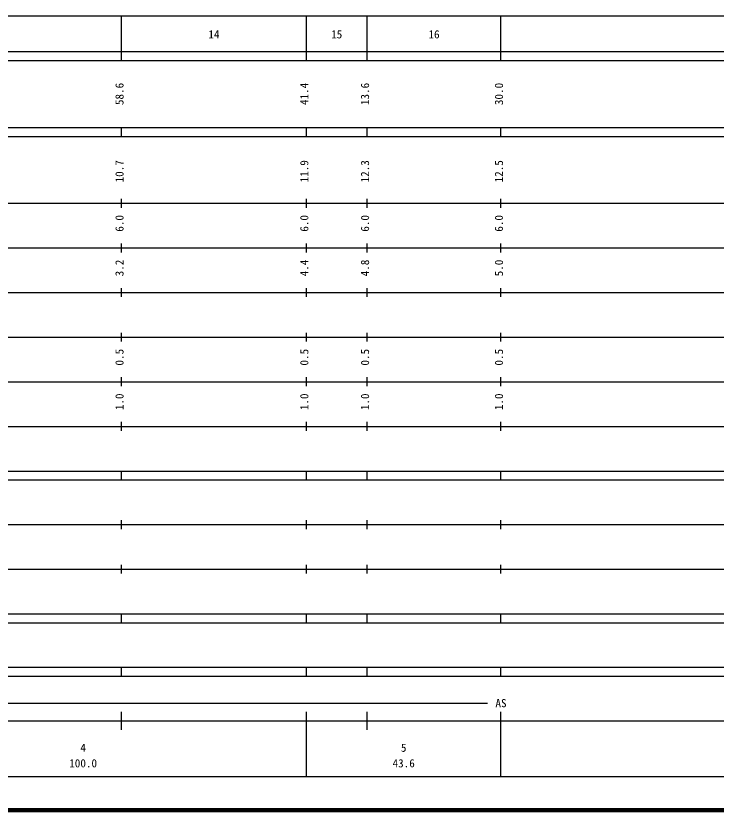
# Model space of a CAD drawing. Units: millimetres on the paper, enlarged 1000 times. Extents: x 40000 to 680000, y 20000 to 380000.
# Drawn here: x 302935 to 459787, y 20000 to 198000 of the extents above; entities that cross this region are included whole.
import ezdxf
from ezdxf.enums import TextEntityAlignment as Align

# ---------------------------------------------------------------- set-up
doc = ezdxf.new("R2010")
doc.units = ezdxf.units.MM
doc.header["$LTSCALE"] = 1000
doc.layers.add('M-TTL', color=2, linetype='Continuous', lineweight=140)
doc.layers.add('M-TTL-BAND', color=7, linetype='Continuous', lineweight=25)
doc.styles.add('ＭＳ ゴシック', font='')
doc.styles.get('ＭＳ ゴシック').set_extended_font_data('MS Gothic')

msp = doc.modelspace()

# ---------------------------------------------------------------- linework, layer by layer
at = {"layer": 'M-TTL'}
msp.add_line((40000, 20000), (680000, 20000), dxfattribs=at)
at = {"layer": 'M-TTL-BAND'}
for p, q in [((68000, 198000), (579000, 198000)), ((326600, 188000), (326600, 198000)), ((368000, 188000), (368000, 198000)), ((381600, 188000), (381600, 198000)), ((411600, 188000), (411600, 198000)), ((40000, 190000), (579000, 190000)), ((40000, 188000), (579000, 188000)), ((40000, 173000), (579000, 173000)), ((326600, 171000), (326600, 173000)), ((368000, 171000), (368000, 173000)), ((381600, 171000), (381600, 173000)), ((411600, 171000), (411600, 173000)), ((40000, 171000), (579000, 171000)), ((326600, 155000), (326600, 157000)), ((368000, 155000), (368000, 157000)), ((381600, 155000), (381600, 157000)), ((411600, 155000), (411600, 157000)), ((40000, 156000), (579000, 156000)), ((46000, 146000), (579000, 146000)), ((326600, 145000), (326600, 147000)), ((368000, 145000), (368000, 147000)), ((381600, 145000), (381600, 147000)), ((411600, 145000), (411600, 147000)), ((52000, 136000), (579000, 136000)), ((326600, 135000), (326600, 137000)), ((368000, 135000), (368000, 137000)), ((381600, 135000), (381600, 137000)), ((411600, 135000), (411600, 137000)), ((326600, 125000), (326600, 127000)), ((368000, 125000), (368000, 127000)), ((381600, 125000), (381600, 127000)), ((411600, 125000), (411600, 127000)), ((46000, 126000), (579000, 126000)), ((52000, 116000), (579000, 116000)), ((326600, 115000), (326600, 117000)), ((368000, 115000), (368000, 117000)), ((381600, 115000), (381600, 117000)), ((411600, 115000), (411600, 117000)), ((326600, 105000), (326600, 107000)), ((368000, 105000), (368000, 107000)), ((381600, 105000), (381600, 107000)), ((411600, 105000), (411600, 107000)), ((46000, 106000), (579000, 106000)), ((40000, 96000), (579000, 96000)), ((326600, 94000), (326600, 96000)), ((368000, 94000), (368000, 96000)), ((381600, 94000), (381600, 96000)), ((411600, 94000), (411600, 96000)), ((40000, 94000), (579000, 94000)), ((49000, 84000), (579000, 84000)), ((326600, 83000), (326600, 85000)), ((368000, 83000), (368000, 85000)), ((381600, 83000), (381600, 85000)), ((411600, 83000), (411600, 85000)), ((326600, 73000), (326600, 75000)), ((368000, 73000), (368000, 75000)), ((381600, 73000), (381600, 75000)), ((411600, 73000), (411600, 75000)), ((40000, 74000), (579000, 74000)), ((40000, 64000), (579000, 64000)), ((326600, 62000), (326600, 64000)), ((368000, 62000), (368000, 64000)), ((381600, 62000), (381600, 64000)), ((411600, 62000), (411600, 64000)), ((40000, 62000), (579000, 62000)), ((40000, 52000), (579000, 52000)), ((326600, 50000), (326600, 52000)), ((368000, 50000), (368000, 52000)), ((381600, 50000), (381600, 52000)), ((411600, 50000), (411600, 52000)), ((40000, 50000), (579000, 50000)), ((71000, 44000), (408600, 44000)), ((326600, 38000), (326600, 42000)), ((368000, 27500), (368000, 42000)), ((381600, 38000), (381600, 42000)), ((411600, 27500), (411600, 42000)), ((40000, 40000), (579000, 40000)), ((68000, 27500), (579000, 27500))]:
    msp.add_line(p, q, dxfattribs=at)

# ---------------------------------------------------------------- texts
at = {"layer": 'M-TTL-BAND', "style": 'ＭＳ ゴシック'}
for s, p in [('14', (347300, 192405)), ('15', (374800, 192405)), ('16', (396600, 192405)), ('AS', (411600, 42500)), ('4', (318000, 32523)), ('5', (389800, 32523)), ('100.0', (318000, 29033)), ('43.6', (389800, 29033))]:
    msp.add_text(s, height=1833, dxfattribs=at).set_placement(p, align=Align.BOTTOM_CENTER)
for s, p in [('58.6', (327600, 180500)), ('41.4', (369000, 180500)), ('13.6', (382600, 180500)), ('30.0', (412600, 180500)), ('10.7', (327600, 163174)), ('11.9', (369000, 163174)), ('12.3', (382600, 163174)), ('12.5', (412600, 163174)), ('6.0', (327600, 151500)), ('6.0', (369000, 151500)), ('6.0', (382600, 151500)), ('6.0', (412600, 151500)), ('3.2', (327600, 141500)), ('4.4', (369000, 141500)), ('4.8', (382600, 141500)), ('5.0', (412600, 141500)), ('0.5', (327600, 121500)), ('0.5', (369000, 121500)), ('0.5', (382600, 121500)), ('0.5', (412600, 121500)), ('1.0', (327600, 111500)), ('1.0', (369000, 111500)), ('1.0', (382600, 111500)), ('1.0', (412600, 111500))]:
    msp.add_text(s, height=1833, rotation=90, dxfattribs=at).set_placement(p, align=Align.BOTTOM_CENTER)

doc.saveas('drawing.dxf')
